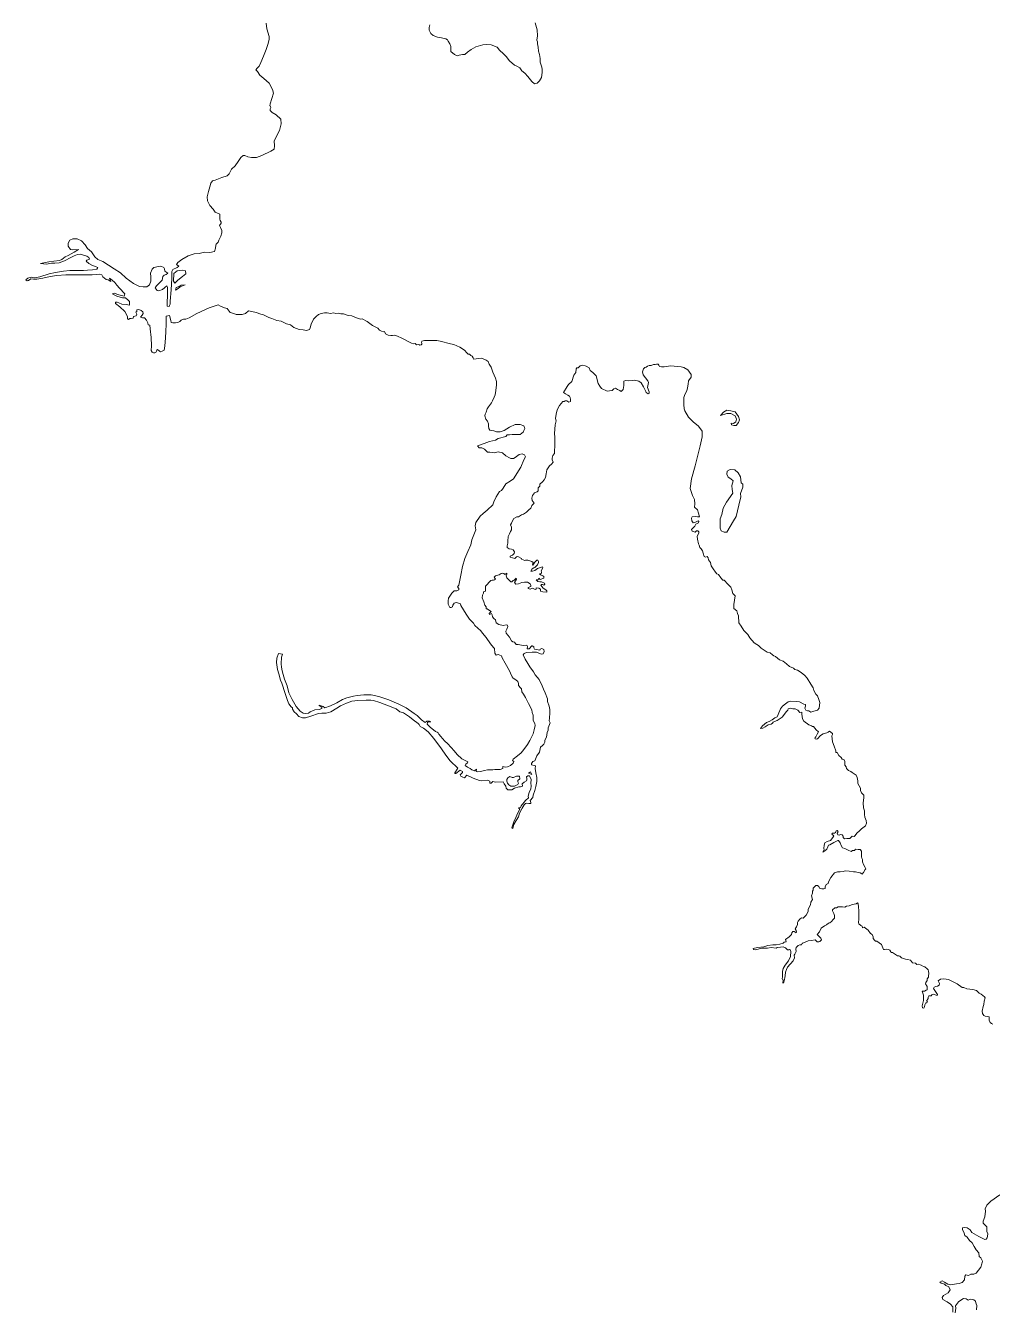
# Model space of a CAD drawing. Header units: inches. Extents: x 2272838 to 2338603, y 13196017 to 13295703.
# Drawn here: x 2301197 to 2319972, y 13220938 to 13245860 of the extents above; entities that cross this region are included whole.
import ezdxf

# ---------------------------------------------------------------- set-up
doc = ezdxf.new("R2010")
doc.units = ezdxf.units.IN
doc.header["$MEASUREMENT"] = 0
doc.layers.add('shoreline04_1', color=7, linetype='Continuous', lineweight=0)

msp = doc.modelspace()

# ---------------------------------------------------------------- linework, layer by layer
at = {"layer": 'shoreline04_1'}
for points in [[(2305865, 13245911), (2305884, 13245798), (2305926, 13245652), (2305926, 13245600), (2305904, 13245513), (2305865, 13245396), (2305813, 13245268), (2305765, 13245144), (2305730, 13245075), (2305691, 13245031), (2305667, 13245001), (2305700, 13244966), (2305743, 13244899), (2305822, 13244830), (2305926, 13244743), (2305991, 13244621), (2306008, 13244545), (2305948, 13244339), (2305939, 13244302), (2305954, 13244293), (2305956, 13244270), (2305943, 13244243), (2305948, 13244211), (2305985, 13244174), (2306063, 13244126), (2306150, 13244040), (2306161, 13243950), (2306128, 13243820), (2306026, 13243625), (2306033, 13243525), (2306022, 13243460), (2305959, 13243421), (2305781, 13243338), (2305677, 13243299), (2305581, 13243297), (2305510, 13243314), (2305453, 13243336), (2305423, 13243334), (2305375, 13243295), (2305325, 13243221), (2305266, 13243138), (2305195, 13243069), (2305151, 13242980), (2305108, 13242939), (2305004, 13242908), (2304876, 13242856), (2304828, 13242847), (2304795, 13242797), (2304776, 13242730), (2304746, 13242637), (2304722, 13242535), (2304728, 13242454), (2304774, 13242367), (2304837, 13242292), (2304880, 13242239), (2304924, 13242218), (2304967, 13242194), (2304967, 13242146), (2304967, 13242098), (2304976, 13242074), (2304995, 13242044), (2304993, 13242025), (2304961, 13241979), (2304978, 13241936), (2305009, 13241881), (2305009, 13241836), (2304985, 13241771), (2304950, 13241692), (2304935, 13241651), (2304894, 13241612), (2304891, 13241593), (2304881, 13241536), (2304863, 13241471), (2304772, 13241449), (2304668, 13241456), (2304568, 13241432), (2304472, 13241425), (2304351, 13241386), (2304232, 13241314), (2304151, 13241258), (2304125, 13241219), (2304171, 13241188), (2304138, 13241162), (2304054, 13241121), (2304034, 13241086), (2304034, 13240945), (2304021, 13240730), (2304006, 13240509), (2304006, 13240446), (2303991, 13240424), (2303984, 13240405), (2303943, 13240407), (2303943, 13240511), (2303950, 13240583), (2303950, 13240778), (2303941, 13240802), (2303856, 13240735), (2303785, 13240709), (2303754, 13240717), (2303715, 13240767), (2303739, 13240804), (2303821, 13240887), (2303850, 13240917), (2303860, 13240984), (2303886, 13241013), (2303923, 13241026), (2303956, 13241049), (2303899, 13241089), (2303891, 13241134), (2303880, 13241162), (2303821, 13241186), (2303774, 13241180), (2303689, 13241162), (2303654, 13241128), (2303622, 13241049), (2303626, 13240978), (2303626, 13240893), (2303602, 13240826), (2303552, 13240782), (2303481, 13240782), (2303405, 13240789), (2303290, 13240852), (2303146, 13240956), (2303038, 13241056), (2302916, 13241134), (2302695, 13241275), (2302601, 13241314), (2302538, 13241368), (2302475, 13241468), (2302401, 13241529), (2302351, 13241603), (2302284, 13241676), (2302195, 13241718), (2302113, 13241718), (2302052, 13241694), (2302021, 13241635), (2302021, 13241574), (2302065, 13241511), (2302108, 13241505), (2302221, 13241513), (2302141, 13241457), (2302024, 13241394), (2301963, 13241368), (2301898, 13241316), (2301852, 13241296), (2301746, 13241283), (2301650, 13241272), (2301488, 13241238), (2301603, 13241225), (2301698, 13241244), (2301763, 13241244), (2301848, 13241251), (2301952, 13241292), (2302074, 13241355), (2302137, 13241385), (2302204, 13241416), (2302267, 13241418), (2302321, 13241401), (2302382, 13241379), (2302425, 13241355), (2302434, 13241320), (2302388, 13241305), (2302371, 13241283), (2302421, 13241240), (2302484, 13241203), (2302569, 13241173), (2302599, 13241158), (2302577, 13241127), (2302497, 13241116), (2302397, 13241112), (2302321, 13241105), (2302158, 13241101), (2302052, 13241105), (2301930, 13241088), (2301776, 13241064), (2301653, 13241040), (2301472, 13240979), (2301370, 13240962), (2301301, 13240975), (2301236, 13240953), (2301197, 13240923), (2301225, 13240901), (2301255, 13240907), (2301294, 13240940), (2301347, 13240936), (2301414, 13240936), (2301531, 13240953), (2301670, 13240988), (2301805, 13241005), (2301974, 13241018), (2302098, 13241018), (2302252, 13241019), (2302371, 13241021), (2302488, 13241021), (2302577, 13241023), (2302632, 13241030), (2302677, 13241016), (2302697, 13240982), (2302758, 13240930), (2302801, 13240919), (2302849, 13240886), (2302826, 13240954), (2302878, 13240917), (2302930, 13240872), (2302970, 13240817), (2303018, 13240758), (2303121, 13240650), (2303107, 13240603), (2303005, 13240632), (2302916, 13240665), (2302890, 13240658), (2302892, 13240645), (2302970, 13240604), (2303077, 13240569), (2303136, 13240572), (2303185, 13240526), (2303216, 13240498), (2303214, 13240461), (2303214, 13240428), (2303146, 13240439), (2303062, 13240448), (2303007, 13240474), (2302971, 13240487), (2302942, 13240485), (2302942, 13240459), (2303023, 13240394), (2303120, 13240307), (2303173, 13240211), (2303173, 13240166), (2303192, 13240148), (2303220, 13240172), (2303249, 13240172), (2303288, 13240177), (2303290, 13240209), (2303346, 13240220), (2303357, 13240255), (2303335, 13240296), (2303353, 13240309), (2303359, 13240339), (2303392, 13240342), (2303437, 13240324), (2303474, 13240300), (2303481, 13240268), (2303461, 13240235), (2303427, 13240198), (2303464, 13240182), (2303507, 13240185), (2303546, 13240135), (2303568, 13240083), (2303576, 13240049), (2303607, 13240040), (2303615, 13239970), (2303633, 13239801), (2303644, 13239640), (2303637, 13239547), (2303655, 13239519), (2303681, 13239504), (2303705, 13239506), (2303724, 13239512), (2303739, 13239532), (2303742, 13239558), (2303759, 13239569), (2303796, 13239532), (2303815, 13239521), (2303848, 13239536), (2303885, 13239552), (2303893, 13239586), (2303909, 13239706), (2303922, 13239905), (2303924, 13240075), (2303926, 13240218), (2303991, 13240225), (2304019, 13240131), (2304026, 13240094), (2304056, 13240088), (2304106, 13240086), (2304152, 13240092), (2304189, 13240110), (2304215, 13240140), (2304260, 13240160), (2304306, 13240160), (2304371, 13240181), (2304521, 13240264), (2304764, 13240377), (2304937, 13240433), (2304981, 13240412), (2305057, 13240379), (2305113, 13240366), (2305170, 13240284), (2305241, 13240266), (2305285, 13240245), (2305343, 13240245), (2305400, 13240245), (2305465, 13240268), (2305528, 13240318), (2305589, 13240305), (2305671, 13240286), (2305765, 13240256), (2305817, 13240240), (2305917, 13240188), (2305977, 13240167), (2306077, 13240130), (2306162, 13240117), (2306260, 13240065), (2306340, 13240049), (2306403, 13239993), (2306511, 13239958), (2306585, 13239948), (2306653, 13239939), (2306707, 13239956), (2306722, 13239989), (2306739, 13240058), (2306785, 13240158), (2306841, 13240206), (2306885, 13240249), (2306935, 13240267), (2307004, 13240280), (2307050, 13240280), (2307119, 13240267), (2307178, 13240282), (2307223, 13240269), (2307269, 13240276), (2307319, 13240258), (2307373, 13240258), (2307421, 13240241), (2307458, 13240230), (2307534, 13240224), (2307625, 13240182), (2307701, 13240156), (2307734, 13240163), (2307831, 13240109), (2307933, 13240037), (2308038, 13239981), (2308068, 13239944), (2308107, 13239924), (2308142, 13239909), (2308168, 13239915), (2308187, 13239872), (2308239, 13239844), (2308289, 13239837), (2308322, 13239840), (2308363, 13239846), (2308422, 13239829), (2308502, 13239785), (2308689, 13239692), (2308737, 13239675), (2308761, 13239681), (2308791, 13239660), (2308832, 13239666), (2308854, 13239649), (2308880, 13239657), (2308891, 13239673), (2308891, 13239688), (2308886, 13239701), (2308889, 13239729), (2308945, 13239740), (2309077, 13239742), (2309182, 13239742), (2309249, 13239727), (2309451, 13239675), (2309514, 13239662), (2309629, 13239612), (2309720, 13239553), (2309768, 13239504), (2309792, 13239480), (2309818, 13239480), (2309842, 13239454), (2309866, 13239441), (2309887, 13239404), (2309898, 13239378), (2310048, 13239399), (2310144, 13239363), (2310180, 13239332), (2310200, 13239284), (2310235, 13239224), (2310272, 13239124), (2310322, 13239011), (2310341, 13238944), (2310341, 13238881), (2310330, 13238770), (2310313, 13238687), (2310294, 13238644), (2310265, 13238572), (2310246, 13238531), (2310189, 13238455), (2310159, 13238416), (2310142, 13238347), (2310124, 13238310), (2310113, 13238281), (2310135, 13238212), (2310166, 13238173), (2310187, 13238125), (2310185, 13238077), (2310194, 13238032), (2310213, 13238003), (2310289, 13237985), (2310343, 13237971), (2310413, 13237969), (2310491, 13237993), (2310595, 13238056), (2310704, 13238112), (2310804, 13238112), (2310871, 13238086), (2310891, 13238034), (2310873, 13237997), (2310864, 13237969), (2310799, 13237913), (2310643, 13237915), (2310596, 13237911), (2310551, 13237908), (2310521, 13237877), (2310372, 13237837), (2310323, 13237809), (2310207, 13237782), (2310105, 13237743), (2309970, 13237693), (2310003, 13237658), (2310060, 13237656), (2310111, 13237633), (2310170, 13237573), (2310215, 13237573), (2310303, 13237561), (2310377, 13237582), (2310458, 13237557), (2310522, 13237501), (2310594, 13237460), (2310621, 13237451), (2310670, 13237451), (2310706, 13237469), (2310785, 13237528), (2310837, 13237539), (2310884, 13237524), (2310908, 13237485), (2310874, 13237422), (2310815, 13237279), (2310674, 13237057), (2310605, 13237009), (2310520, 13236955), (2310470, 13236875), (2310437, 13236831), (2310403, 13236808), (2310335, 13236708), (2310292, 13236610), (2310268, 13236551), (2310160, 13236449), (2310082, 13236378), (2310023, 13236330), (2309943, 13236208), (2309928, 13236141), (2309938, 13236063), (2309902, 13235967), (2309865, 13235872), (2309841, 13235774), (2309787, 13235644), (2309726, 13235505), (2309680, 13235353), (2309646, 13235181), (2309624, 13235055), (2309607, 13234990), (2309587, 13234958), (2309607, 13234927), (2309609, 13234897), (2309570, 13234880), (2309518, 13234879), (2309472, 13234834), (2309411, 13234736), (2309403, 13234682), (2309403, 13234621), (2309416, 13234595), (2309435, 13234556), (2309463, 13234558), (2309487, 13234569), (2309494, 13234597), (2309518, 13234641), (2309559, 13234652), (2309587, 13234647), (2309641, 13234628), (2309650, 13234595), (2309754, 13234426), (2309815, 13234330), (2309893, 13234250), (2309919, 13234207), (2310035, 13234100), (2310069, 13234059), (2310141, 13233974), (2310224, 13233846), (2310282, 13233779), (2310306, 13233760), (2310310, 13233666), (2310332, 13233627), (2310371, 13233640), (2310436, 13233614), (2310454, 13233579), (2310510, 13233471), (2310595, 13233325), (2310614, 13233282), (2310649, 13233206), (2310664, 13233180), (2310714, 13233152), (2310756, 13233119), (2310767, 13233080), (2310769, 13233037), (2310806, 13232993), (2310827, 13232974), (2310834, 13232917), (2310866, 13232874), (2310908, 13232805), (2310966, 13232687), (2311025, 13232566), (2311032, 13232516), (2311051, 13232466), (2311051, 13232410), (2311055, 13232357), (2311086, 13232299), (2311095, 13232260), (2311075, 13232175), (2311051, 13232099), (2310986, 13231969), (2310943, 13231891), (2310875, 13231795), (2310819, 13231728), (2310752, 13231671), (2310663, 13231608), (2310650, 13231580), (2310678, 13231563), (2310663, 13231532), (2310611, 13231485), (2310554, 13231461), (2310515, 13231452), (2310465, 13231463), (2310467, 13231426), (2310413, 13231409), (2310307, 13231408), (2310272, 13231398), (2310220, 13231404), (2310166, 13231402), (2310107, 13231387), (2310031, 13231371), (2309975, 13231361), (2309949, 13231371), (2309953, 13231413), (2309914, 13231382), (2309860, 13231402), (2309827, 13231426), (2309777, 13231452), (2309736, 13231482), (2309747, 13231508), (2309779, 13231534), (2309788, 13231556), (2309775, 13231560), (2309732, 13231580), (2309666, 13231615), (2309577, 13231697), (2309521, 13231769), (2309462, 13231832), (2309388, 13231910), (2309338, 13231960), (2309295, 13232007), (2309258, 13232046), (2309219, 13232094), (2309210, 13232120), (2309186, 13232135), (2309156, 13232148), (2309119, 13232181), (2309058, 13232226), (2308993, 13232287), (2309002, 13232318), (2309021, 13232335), (2309063, 13232333), (2309043, 13232348), (2308991, 13232348), (2308958, 13232322), (2308882, 13232372), (2308800, 13232457), (2308741, 13232493), (2308585, 13232604), (2308442, 13232676), (2308248, 13232758), (2308055, 13232825), (2307910, 13232856), (2307762, 13232856), (2307638, 13232843), (2307562, 13232834), (2307436, 13232797), (2307352, 13232769), (2307241, 13232703), (2307120, 13232647), (2307005, 13232604), (2306974, 13232632), (2306898, 13232660), (2306898, 13232651), (2306946, 13232621), (2306948, 13232595), (2306896, 13232571), (2306813, 13232564), (2306724, 13232527), (2306692, 13232499), (2306631, 13232493), (2306588, 13232499), (2306529, 13232538), (2306451, 13232634), (2306371, 13232770), (2306308, 13232899), (2306275, 13233035), (2306221, 13233161), (2306195, 13233255), (2306181, 13233324), (2306166, 13233398), (2306158, 13233459), (2306166, 13233591), (2306186, 13233647), (2306105, 13233663), (2306077, 13233569), (2306069, 13233487), (2306090, 13233352), (2306116, 13233268), (2306149, 13233144), (2306171, 13233083), (2306234, 13232881), (2306282, 13232751), (2306310, 13232681), (2306351, 13232627), (2306377, 13232608), (2306379, 13232579), (2306412, 13232530), (2306455, 13232486), (2306503, 13232438), (2306573, 13232408), (2306633, 13232410), (2306733, 13232445), (2306883, 13232493), (2306946, 13232504), (2307033, 13232504), (2307122, 13232530), (2307239, 13232597), (2307311, 13232643), (2307426, 13232699), (2307530, 13232738), (2307647, 13232749), (2307810, 13232754), (2307903, 13232754), (2307953, 13232745), (2308075, 13232710), (2308246, 13232645), (2308394, 13232584), (2308466, 13232530), (2308537, 13232509), (2308652, 13232433), (2308722, 13232370), (2308819, 13232298), (2308837, 13232281), (2308861, 13232242), (2308926, 13232211), (2309015, 13232140), (2309124, 13232012), (2309276, 13231810), (2309356, 13231688), (2309443, 13231578), (2309588, 13231434), (2309532, 13231345), (2309534, 13231332), (2309554, 13231332), (2309636, 13231393), (2309682, 13231371), (2309679, 13231347), (2309636, 13231306), (2309649, 13231278), (2309688, 13231256), (2309719, 13231248), (2309764, 13231298), (2309886, 13231239), (2310014, 13231193), (2310059, 13231189), (2310166, 13231200), (2310183, 13231194), (2310211, 13231181), (2310211, 13231144), (2310235, 13231144), (2310268, 13231174), (2310324, 13231161), (2310470, 13231168), (2310491, 13231129), (2310526, 13231085), (2310531, 13231046), (2310563, 13231013), (2310637, 13231011), (2310691, 13231042), (2310774, 13231068), (2310808, 13231068), (2310845, 13231085), (2310839, 13231131), (2310882, 13231159), (2310923, 13231185), (2310930, 13231207), (2310928, 13231235), (2310926, 13231265), (2310952, 13231287), (2310980, 13231287), (2311017, 13231216), (2311010, 13231140), (2311017, 13231087), (2311006, 13231024), (2310976, 13230964), (2310967, 13230933), (2310958, 13230890), (2310963, 13230859), (2310902, 13230803), (2310819, 13230701), (2310806, 13230671), (2310770, 13230664), (2310798, 13230638), (2310757, 13230564), (2310720, 13230473), (2310676, 13230393), (2310639, 13230271), (2310657, 13230258), (2310681, 13230338), (2310722, 13230419), (2310767, 13230488), (2310789, 13230558), (2310837, 13230655), (2310880, 13230718), (2310908, 13230747), (2310930, 13230755), (2310967, 13230747), (2311006, 13230744), (2311008, 13230764), (2310997, 13230807), (2311045, 13230864), (2311054, 13230907), (2311084, 13230998), (2311108, 13231079), (2311125, 13231174), (2311125, 13231252), (2311104, 13231341), (2311093, 13231430), (2311099, 13231476), (2311047, 13231493), (2311023, 13231496), (2311021, 13231526), (2311049, 13231561), (2311086, 13231576), (2311123, 13231671), (2311179, 13231743), (2311192, 13231808), (2311199, 13231839), (2311236, 13231873), (2311262, 13231902), (2311279, 13231936), (2311279, 13231978), (2311310, 13232034), (2311323, 13232125), (2311346, 13232173), (2311342, 13232216), (2311385, 13232314), (2311366, 13232355), (2311368, 13232405), (2311375, 13232510), (2311375, 13232575), (2311366, 13232640), (2311335, 13232731), (2311335, 13232781), (2311290, 13232896), (2311255, 13232970), (2311216, 13233067), (2311190, 13233109), (2311170, 13233159), (2311090, 13233245), (2311062, 13233308), (2310990, 13233402), (2310947, 13233467), (2310901, 13233549), (2310860, 13233638), (2310879, 13233662), (2310925, 13233679), (2311035, 13233686), (2311120, 13233684), (2311161, 13233669), (2311218, 13233647), (2311246, 13233656), (2311266, 13233703), (2311261, 13233738), (2311222, 13233756), (2311190, 13233745), (2311185, 13233729), (2311077, 13233745), (2311068, 13233773), (2311068, 13233792), (2311035, 13233812), (2311025, 13233812), (2310977, 13233749), (2310940, 13233755), (2310942, 13233797), (2310929, 13233821), (2310860, 13233816), (2310797, 13233829), (2310762, 13233834), (2310723, 13233838), (2310692, 13233879), (2310658, 13233890), (2310632, 13233907), (2310595, 13233977), (2310532, 13234053), (2310521, 13234096), (2310540, 13234137), (2310564, 13234187), (2310558, 13234211), (2310529, 13234220), (2310473, 13234202), (2310384, 13234226), (2310336, 13234257), (2310321, 13234315), (2310291, 13234344), (2310262, 13234374), (2310260, 13234415), (2310245, 13234437), (2310208, 13234417), (2310197, 13234441), (2310236, 13234476), (2310204, 13234498), (2310163, 13234526), (2310141, 13234530), (2310141, 13234565), (2310117, 13234597), (2310095, 13234665), (2310063, 13234743), (2310069, 13234795), (2310086, 13234832), (2310086, 13234862), (2310128, 13234875), (2310125, 13234967), (2310234, 13235082), (2310258, 13235088), (2310286, 13235086), (2310303, 13235090), (2310319, 13235106), (2310295, 13235147), (2310323, 13235173), (2310395, 13235188), (2310434, 13235216), (2310462, 13235223), (2310484, 13235216), (2310501, 13235197), (2310544, 13235221), (2310544, 13235205), (2310531, 13235169), (2310542, 13235132), (2310618, 13235051), (2310640, 13235051), (2310666, 13235082), (2310686, 13235086), (2310725, 13235125), (2310733, 13235108), (2310690, 13235038), (2310720, 13235008), (2310772, 13235015), (2310833, 13235038), (2310885, 13235049), (2310942, 13235045), (2310998, 13235012), (2311009, 13234982), (2311007, 13234960), (2310959, 13234945), (2310959, 13234921), (2310998, 13234910), (2311042, 13234930), (2311092, 13234902), (2311115, 13234913), (2311115, 13234939), (2311161, 13234932), (2311196, 13234913), (2311198, 13234871), (2311241, 13234861), (2311319, 13234850), (2311322, 13234878), (2311302, 13234900), (2311250, 13234932), (2311200, 13234989), (2311207, 13235004), (2311237, 13235004), (2311263, 13234989), (2311278, 13235010), (2311274, 13235028), (2311215, 13235052), (2311183, 13235052), (2311144, 13235058), (2311111, 13235091), (2311126, 13235091), (2311154, 13235091), (2311159, 13235114), (2311165, 13235128), (2311189, 13235101), (2311259, 13235125), (2311259, 13235154), (2311239, 13235169), (2311196, 13235188), (2311176, 13235208), (2311206, 13235210), (2311215, 13235240), (2311206, 13235269), (2311243, 13235323), (2311232, 13235342), (2311137, 13235314), (2311085, 13235271), (2311039, 13235258), (2311009, 13235262), (2311035, 13235305), (2311065, 13235323), (2311089, 13235332), (2311141, 13235386), (2311159, 13235427), (2311159, 13235451), (2311146, 13235475), (2311122, 13235473), (2311089, 13235438), (2311050, 13235379), (2311039, 13235381), (2311052, 13235427), (2311026, 13235449), (2310989, 13235462), (2310948, 13235477), (2310907, 13235475), (2310889, 13235470), (2310824, 13235494), (2310824, 13235505), (2310753, 13235544), (2310731, 13235540), (2310696, 13235507), (2310651, 13235522), (2310605, 13235533), (2310607, 13235555), (2310655, 13235572), (2310685, 13235601), (2310694, 13235635), (2310668, 13235677), (2310635, 13235690), (2310590, 13235692), (2310549, 13235718), (2310546, 13235753), (2310559, 13235802), (2310559, 13235846), (2310568, 13235935), (2310594, 13235983), (2310616, 13236030), (2310631, 13236065), (2310631, 13236115), (2310614, 13236161), (2310635, 13236195), (2310650, 13236237), (2310679, 13236282), (2310735, 13236317), (2310770, 13236317), (2310826, 13236354), (2310867, 13236371), (2310924, 13236404), (2310969, 13236452), (2311006, 13236486), (2311030, 13236536), (2311074, 13236580), (2311037, 13236632), (2311026, 13236682), (2311043, 13236734), (2311080, 13236780), (2311134, 13236803), (2311152, 13236821), (2311149, 13236877), (2311186, 13236910), (2311186, 13236951), (2311234, 13236995), (2311267, 13237038), (2311291, 13237081), (2311306, 13237151), (2311319, 13237229), (2311371, 13237305), (2311412, 13237340), (2311445, 13237377), (2311423, 13237422), (2311425, 13237457), (2311438, 13237511), (2311466, 13237546), (2311466, 13237594), (2311477, 13237696), (2311477, 13237780), (2311477, 13237865), (2311470, 13237935), (2311473, 13238017), (2311483, 13238102), (2311501, 13238180), (2311488, 13238225), (2311501, 13238314), (2311522, 13238393), (2311564, 13238480), (2311598, 13238519), (2311629, 13238556), (2311659, 13238558), (2311676, 13238573), (2311705, 13238573), (2311746, 13238547), (2311776, 13238558), (2311778, 13238595), (2311772, 13238634), (2311759, 13238662), (2311726, 13238681), (2311679, 13238705), (2311642, 13238729), (2311715, 13238846), (2311737, 13238890), (2311804, 13238948), (2311843, 13239072), (2311880, 13239118), (2311887, 13239192), (2311904, 13239211), (2311930, 13239211), (2311967, 13239250), (2312008, 13239261), (2312065, 13239248), (2312080, 13239246), (2312143, 13239211), (2312158, 13239159), (2312212, 13239122), (2312278, 13239057), (2312319, 13238905), (2312351, 13238853), (2312384, 13238808), (2312490, 13238760), (2312538, 13238762), (2312590, 13238769), (2312621, 13238801), (2312653, 13238814), (2312694, 13238788), (2312736, 13238773), (2312760, 13238749), (2312801, 13238790), (2312818, 13238866), (2312812, 13238918), (2312818, 13238951), (2312849, 13238968), (2312901, 13238960), (2312979, 13238964), (2313022, 13238971), (2313105, 13238953), (2313150, 13238919), (2313194, 13238840), (2313231, 13238780), (2313244, 13238749), (2313248, 13238730), (2313287, 13238708), (2313309, 13238719), (2313307, 13238747), (2313274, 13238830), (2313294, 13238927), (2313278, 13238962), (2313192, 13239077), (2313176, 13239136), (2313198, 13239190), (2313224, 13239216), (2313250, 13239223), (2313276, 13239246), (2313307, 13239257), (2313348, 13239257), (2313389, 13239275), (2313422, 13239275), (2313450, 13239283), (2313480, 13239283), (2313493, 13239266), (2313508, 13239240), (2313547, 13239229), (2313597, 13239229), (2313730, 13239251), (2313930, 13239229), (2313980, 13239216), (2314055, 13239173), (2314090, 13239125), (2314121, 13239080), (2314123, 13239032), (2314071, 13238962), (2314062, 13238893), (2314051, 13238826), (2314036, 13238767), (2313997, 13238691), (2313982, 13238634), (2313982, 13238572), (2313982, 13238498), (2313984, 13238415), (2313997, 13238374), (2314069, 13238255), (2314162, 13238159), (2314264, 13238081), (2314334, 13237981), (2314338, 13237873), (2314297, 13237695), (2314199, 13237310), (2314130, 13237054), (2314106, 13236867), (2314150, 13236728), (2314189, 13236655), (2314193, 13236566), (2314189, 13236507), (2314243, 13236453), (2314263, 13236388), (2314282, 13236318), (2314245, 13236316), (2314215, 13236325), (2314141, 13236314), (2314130, 13236288), (2314135, 13236236), (2314163, 13236203), (2314193, 13236207), (2314258, 13236238), (2314271, 13236223), (2314265, 13236201), (2314215, 13236173), (2314191, 13236138), (2314130, 13236069), (2314139, 13236036), (2314198, 13236019), (2314224, 13236045), (2314252, 13236045), (2314271, 13236027), (2314271, 13236001), (2314241, 13235940), (2314248, 13235882), (2314265, 13235795), (2314278, 13235769), (2314289, 13235721), (2314319, 13235695), (2314341, 13235654), (2314356, 13235608), (2314376, 13235548), (2314400, 13235535), (2314434, 13235545), (2314452, 13235519), (2314456, 13235483), (2314495, 13235428), (2314513, 13235367), (2314547, 13235305), (2314593, 13235244), (2314619, 13235211), (2314654, 13235194), (2314697, 13235129), (2314739, 13235087), (2314765, 13235083), (2314836, 13235007), (2314891, 13234951), (2314912, 13234901), (2314930, 13234829), (2314980, 13234779), (2314954, 13234614), (2314949, 13234538), (2315012, 13234488), (2315021, 13234439), (2315043, 13234393), (2315049, 13234256), (2315093, 13234195), (2315147, 13234111), (2315223, 13234030), (2315264, 13233965), (2315349, 13233870), (2315399, 13233833), (2315431, 13233816), (2315481, 13233768), (2315538, 13233727), (2315599, 13233690), (2315657, 13233675), (2315703, 13233636), (2315731, 13233614), (2315762, 13233605), (2315835, 13233536), (2315909, 13233514), (2315972, 13233462), (2316031, 13233408), (2316109, 13233377), (2316133, 13233353), (2316187, 13233336), (2316257, 13233293), (2316333, 13233234), (2316376, 13233184), (2316448, 13233067), (2316489, 13232995), (2316506, 13232941), (2316543, 13232874), (2316576, 13232839), (2316604, 13232767), (2316619, 13232709), (2316606, 13232602), (2316578, 13232559), (2316504, 13232539), (2316448, 13232520), (2316411, 13232544), (2316383, 13232544), (2316350, 13232559), (2316328, 13232602), (2316346, 13232639), (2316346, 13232670), (2316311, 13232676), (2316226, 13232720), (2316163, 13232730), (2316059, 13232733), (2316005, 13232720), (2315955, 13232680), (2315899, 13232637), (2315855, 13232585), (2315814, 13232476), (2315792, 13232431), (2315747, 13232413), (2315699, 13232372), (2315640, 13232342), (2315586, 13232320), (2315510, 13232253), (2315467, 13232203), (2315517, 13232211), (2315560, 13232235), (2315619, 13232272), (2315677, 13232285), (2315703, 13232305), (2315714, 13232326), (2315742, 13232340), (2315795, 13232357), (2315888, 13232424), (2315975, 13232533), (2316001, 13232559), (2316009, 13232587), (2316048, 13232598), (2316096, 13232589), (2316142, 13232589), (2316192, 13232563), (2316231, 13232518), (2316274, 13232522), (2316272, 13232483), (2316285, 13232390), (2316313, 13232344), (2316411, 13232272), (2316457, 13232259), (2316481, 13232242), (2316498, 13232242), (2316550, 13232179), (2316594, 13232140), (2316567, 13232092), (2316541, 13232042), (2316526, 13232016), (2316533, 13232001), (2316548, 13231995), (2316574, 13232003), (2316635, 13232066), (2316689, 13232101), (2316758, 13232118), (2316785, 13232134), (2316811, 13232149), (2316867, 13232105), (2316867, 13232086), (2316856, 13232060), (2316865, 13231945), (2316900, 13231858), (2316930, 13231773), (2316932, 13231739), (2316961, 13231739), (2316993, 13231680), (2317034, 13231639), (2317058, 13231606), (2317093, 13231598), (2317104, 13231565), (2317106, 13231491), (2317130, 13231461), (2317141, 13231428), (2317180, 13231387), (2317221, 13231370), (2317252, 13231350), (2317330, 13231298), (2317349, 13231252), (2317358, 13231185), (2317360, 13231135), (2317412, 13231042), (2317414, 13231001), (2317430, 13230955), (2317477, 13230909), (2317477, 13230860), (2317465, 13230758), (2317467, 13230664), (2317486, 13230606), (2317486, 13230532), (2317495, 13230482), (2317519, 13230417), (2317528, 13230365), (2317510, 13230313), (2317458, 13230271), (2317430, 13230256), (2317391, 13230213), (2317341, 13230169), (2317311, 13230124), (2317287, 13230108), (2317252, 13230111), (2317206, 13230067), (2317146, 13230065), (2317100, 13230063), (2317078, 13230084), (2317078, 13230113), (2317057, 13230137), (2317022, 13230145), (2316996, 13230134), (2316968, 13230141), (2316959, 13230169), (2316976, 13230195), (2316970, 13230212), (2316957, 13230221), (2316939, 13230215), (2316926, 13230186), (2316909, 13230171), (2316866, 13230169), (2316857, 13230154), (2316894, 13230119), (2316872, 13230087), (2316831, 13230028), (2316766, 13230006), (2316716, 13229982), (2316703, 13229937), (2316701, 13229874), (2316703, 13229850), (2316681, 13229802), (2316716, 13229830), (2316757, 13229861), (2316777, 13229902), (2316792, 13229935), (2316818, 13229943), (2316894, 13229987), (2316935, 13230006), (2316968, 13230028), (2316985, 13230028), (2317015, 13229982), (2317037, 13229930), (2317061, 13229885), (2317104, 13229872), (2317172, 13229843), (2317228, 13229817), (2317259, 13229833), (2317296, 13229833), (2317313, 13229859), (2317363, 13229850), (2317402, 13229850), (2317428, 13229820), (2317428, 13229783), (2317430, 13229746), (2317428, 13229711), (2317437, 13229685), (2317448, 13229661), (2317448, 13229611), (2317471, 13229561), (2317502, 13229501), (2317513, 13229477), (2317500, 13229462), (2317467, 13229409), (2317458, 13229394), (2317452, 13229372), (2317435, 13229379), (2317404, 13229399), (2317363, 13229403), (2317317, 13229418), (2317274, 13229416), (2317191, 13229429), (2317113, 13229438), (2317074, 13229427), (2317016, 13229422), (2316964, 13229418), (2316907, 13229398), (2316835, 13229311), (2316792, 13229227), (2316781, 13229194), (2316746, 13229175), (2316725, 13229127), (2316725, 13229097), (2316697, 13229092), (2316660, 13229090), (2316629, 13229097), (2316614, 13229101), (2316601, 13229136), (2316577, 13229151), (2316547, 13229151), (2316495, 13229101), (2316490, 13229064), (2316477, 13229042), (2316477, 13229005), (2316462, 13228951), (2316482, 13228882), (2316449, 13228829), (2316438, 13228775), (2316406, 13228721), (2316393, 13228686), (2316395, 13228647), (2316358, 13228575), (2316300, 13228519), (2316263, 13228528), (2316234, 13228502), (2316204, 13228462), (2316191, 13228436), (2316187, 13228399), (2316169, 13228350), (2316143, 13228310), (2316161, 13228280), (2316169, 13228250), (2316159, 13228234), (2316126, 13228258), (2316098, 13228258), (2316080, 13228234), (2316074, 13228204), (2316024, 13228158), (2315954, 13228106), (2315965, 13228061), (2315931, 13228052), (2315911, 13228030), (2315844, 13228015), (2315772, 13228004), (2315707, 13228004), (2315614, 13227987), (2315536, 13227965), (2315410, 13227948), (2315325, 13227928), (2315336, 13227913), (2315377, 13227906), (2315490, 13227933), (2315538, 13227935), (2315605, 13227935), (2315675, 13227946), (2315772, 13227939), (2315794, 13227948), (2315857, 13227954), (2315907, 13227965), (2315955, 13227941), (2315994, 13227902), (2316020, 13227902), (2316033, 13227913), (2316052, 13227900), (2316059, 13227872), (2316052, 13227772), (2316013, 13227690), (2315946, 13227605), (2315911, 13227544), (2315896, 13227483), (2315894, 13227431), (2315894, 13227377), (2315892, 13227340), (2315898, 13227325), (2315907, 13227320), (2315901, 13227258), (2315920, 13227273), (2315935, 13227327), (2315940, 13227366), (2315950, 13227399), (2315957, 13227468), (2315972, 13227520), (2315996, 13227566), (2316104, 13227687), (2316128, 13227748), (2316126, 13227802), (2316135, 13227820), (2316163, 13227872), (2316154, 13227918), (2316159, 13227948), (2316200, 13227987), (2316232, 13228000), (2316263, 13228002), (2316280, 13228026), (2316284, 13228035), (2316321, 13228044), (2316397, 13228076), (2316462, 13228087), (2316528, 13228098), (2316571, 13228061), (2316601, 13228059), (2316621, 13228065), (2316651, 13228096), (2316643, 13228128), (2316571, 13228202), (2316614, 13228254), (2316649, 13228322), (2316714, 13228371), (2316751, 13228387), (2316792, 13228424), (2316814, 13228426), (2316847, 13228452), (2316881, 13228493), (2316905, 13228521), (2316905, 13228571), (2316896, 13228612), (2316866, 13228662), (2316868, 13228684), (2316912, 13228719), (2316946, 13228719), (2316979, 13228736), (2317029, 13228736), (2317064, 13228741), (2317105, 13228734), (2317142, 13228752), (2317194, 13228756), (2317239, 13228780), (2317289, 13228791), (2317328, 13228797), (2317350, 13228817), (2317363, 13228795), (2317374, 13228741), (2317378, 13228660), (2317381, 13228502), (2317374, 13228435), (2317381, 13228406), (2317418, 13228376), (2317441, 13228365), (2317452, 13228328), (2317481, 13228341), (2317563, 13228285), (2317607, 13228218), (2317637, 13228200), (2317659, 13228157), (2317656, 13228126), (2317685, 13228092), (2317706, 13228074), (2317730, 13228074), (2317821, 13228007), (2317856, 13227907), (2317880, 13227907), (2317926, 13227916), (2317958, 13227912), (2317982, 13227896), (2318002, 13227868), (2318006, 13227851), (2318036, 13227851), (2318093, 13227810), (2318130, 13227784), (2318156, 13227786), (2318175, 13227779), (2318210, 13227745), (2318286, 13227721), (2318325, 13227716), (2318380, 13227701), (2318421, 13227649), (2318479, 13227643), (2318508, 13227621), (2318536, 13227625), (2318568, 13227610), (2318592, 13227604), (2318634, 13227578), (2318662, 13227571), (2318707, 13227534), (2318723, 13227512), (2318733, 13227491), (2318736, 13227441), (2318733, 13227400), (2318733, 13227374), (2318707, 13227343), (2318707, 13227308), (2318679, 13227269), (2318675, 13227243), (2318705, 13227191), (2318705, 13227124), (2318688, 13227120), (2318655, 13227102), (2318606, 13227098), (2318625, 13227063), (2318638, 13227020), (2318638, 13226970), (2318638, 13226918), (2318612, 13226818), (2318616, 13226779), (2318640, 13226768), (2318653, 13226798), (2318658, 13226833), (2318682, 13226874), (2318703, 13226874), (2318710, 13226898), (2318695, 13226907), (2318723, 13226959), (2318725, 13226981), (2318740, 13227007), (2318786, 13227011), (2318797, 13227028), (2318823, 13227044), (2318901, 13227015), (2318905, 13227037), (2318866, 13227094), (2318829, 13227152), (2318844, 13227176), (2318877, 13227189), (2318907, 13227198), (2318938, 13227219), (2318946, 13227250), (2318920, 13227300), (2318964, 13227335), (2319029, 13227343), (2319122, 13227326), (2319287, 13227246), (2319387, 13227174), (2319420, 13227174), (2319476, 13227144), (2319593, 13227133), (2319665, 13227116), (2319715, 13227061), (2319754, 13227040), (2319823, 13226990), (2319834, 13226972), (2319813, 13226905), (2319810, 13226840), (2319793, 13226801), (2319776, 13226714), (2319778, 13226666), (2319804, 13226627), (2319832, 13226612), (2319910, 13226603), (2319908, 13226534), (2319928, 13226495), (2319954, 13226473), (2319984, 13226460)], [(2311092, 13245917), (2311131, 13245776), (2311138, 13245665), (2311123, 13245580), (2311140, 13245543), (2311140, 13245504), (2311149, 13245444), (2311157, 13245361), (2311177, 13245300), (2311188, 13245224), (2311190, 13245153), (2311223, 13245055), (2311227, 13245005), (2311227, 13244951), (2311214, 13244851), (2311177, 13244786), (2311129, 13244740), (2311080, 13244729), (2311025, 13244777), (2310951, 13244873), (2310893, 13244938), (2310832, 13244985), (2310793, 13245037), (2310734, 13245074), (2310691, 13245092), (2310593, 13245174), (2310530, 13245263), (2310478, 13245315), (2310400, 13245385), (2310352, 13245439), (2310241, 13245484), (2310148, 13245491), (2310074, 13245484), (2309942, 13245450), (2309851, 13245398), (2309779, 13245345), (2309729, 13245302), (2309681, 13245302), (2309618, 13245285), (2309579, 13245274), (2309523, 13245300), (2309456, 13245356), (2309453, 13245400), (2309453, 13245452), (2309438, 13245508), (2309403, 13245558), (2309390, 13245582), (2309360, 13245604), (2309273, 13245625), (2309193, 13245638), (2309112, 13245666), (2309069, 13245710), (2309036, 13245773), (2309036, 13245827), (2309045, 13245877)], [(2320118, 13223141), (2319940, 13223019), (2319862, 13222943), (2319834, 13222872), (2319842, 13222828), (2319825, 13222717), (2319795, 13222635), (2319797, 13222594), (2319864, 13222522), (2319864, 13222429), (2319882, 13222385), (2319875, 13222340), (2319871, 13222305), (2319851, 13222281), (2319825, 13222275), (2319710, 13222333), (2319573, 13222411), (2319543, 13222461), (2319480, 13222500), (2319439, 13222511), (2319391, 13222504), (2319393, 13222468), (2319423, 13222396), (2319436, 13222355), (2319486, 13222322), (2319528, 13222257), (2319578, 13222211), (2319621, 13222138), (2319660, 13222075), (2319710, 13222016), (2319715, 13221944), (2319751, 13221918), (2319784, 13221853), (2319771, 13221803), (2319751, 13221736), (2319706, 13221677), (2319658, 13221623), (2319610, 13221601), (2319554, 13221601), (2319506, 13221575), (2319458, 13221586), (2319437, 13221562), (2319432, 13221491), (2319383, 13221441), (2319330, 13221423), (2319276, 13221417), (2319159, 13221393), (2319109, 13221410), (2319040, 13221447), (2318996, 13221473), (2318953, 13221445), (2318979, 13221425), (2319042, 13221408), (2319068, 13221382), (2319126, 13221358), (2319150, 13221300), (2319111, 13221239), (2319022, 13221187), (2318998, 13221150), (2319011, 13221108), (2319092, 13221063), (2319161, 13221019), (2319205, 13220965), (2319203, 13220863)], [(2319252, 13220848), (2319263, 13220941), (2319257, 13220985), (2319315, 13221065), (2319359, 13221100), (2319413, 13221130), (2319465, 13221122), (2319504, 13221098), (2319548, 13221119), (2319615, 13221104), (2319645, 13221078), (2319652, 13221046), (2319661, 13221026), (2319669, 13220996), (2319667, 13220909)]]:
    msp.add_lwpolyline(points, dxfattribs=at)
for points in [[(2304300, 13241094), (2304307, 13241035), (2304241, 13240985), (2304153, 13240912), (2304092, 13240856), (2304071, 13240896), (2304073, 13241042), (2304139, 13241096), (2304241, 13241108)], [(2304297, 13240823), (2304198, 13240787), (2304160, 13240756), (2304106, 13240721), (2304120, 13240771), (2304175, 13240794), (2304217, 13240820)], [(2314979, 13238357), (2315043, 13238263), (2315062, 13238202), (2315045, 13238148), (2314996, 13238091), (2314949, 13238089), (2314903, 13238106), (2314898, 13238138), (2314945, 13238128), (2314991, 13238160), (2315004, 13238212), (2314974, 13238278), (2314890, 13238325), (2314817, 13238325), (2314691, 13238288), (2314753, 13238349), (2314817, 13238386), (2314895, 13238374)], [(2315080, 13237092), (2315095, 13236976), (2315127, 13236949), (2315124, 13236893), (2315083, 13236770), (2315088, 13236706), (2315048, 13236544), (2314994, 13236323), (2314948, 13236237), (2314813, 13236020), (2314761, 13236018), (2314707, 13236045), (2314685, 13236096), (2314685, 13236192), (2314685, 13236278), (2314719, 13236362), (2314746, 13236482), (2314812, 13236603), (2314930, 13236777), (2314916, 13236848), (2314913, 13236924), (2314938, 13237013), (2314896, 13237057), (2314839, 13237087), (2314817, 13237146), (2314822, 13237202), (2314883, 13237234), (2314969, 13237232), (2315036, 13237170)], [(2311000, 13231361), (2311026, 13231308), (2310966, 13231337)], [(2310790, 13231279), (2310792, 13231224), (2310756, 13231193), (2310756, 13231168), (2310766, 13231142), (2310754, 13231116), (2310689, 13231082), (2310619, 13231082), (2310578, 13231111), (2310557, 13231144), (2310542, 13231179), (2310542, 13231215), (2310564, 13231246), (2310603, 13231273), (2310648, 13231253), (2310672, 13231253), (2310733, 13231279)]]:
    msp.add_lwpolyline(points, close=True, dxfattribs=at)

doc.saveas('drawing.dxf')
